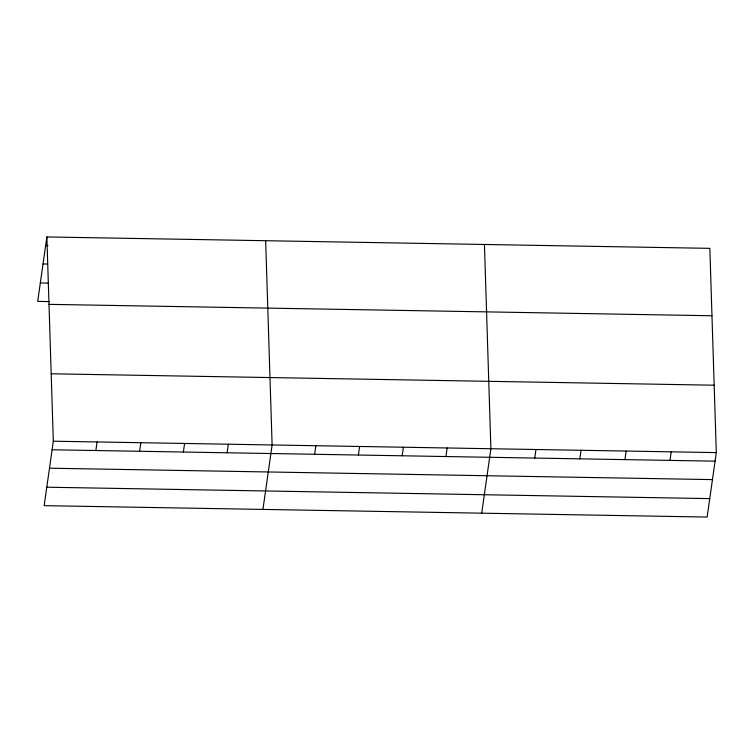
<?xml version="1.0" encoding="UTF-8"?>
<svg xmlns="http://www.w3.org/2000/svg" width="754" height="754" viewBox="0 0 754 754"><rect width="100%" height="100%" fill="white"/><g stroke="black" fill="none" stroke-linecap="round" stroke-linejoin="round"><path stroke-width="1.13" d="M46.871 236.945L53.327 441.203L44.156 505.651L707.129 517.056L716.3 452.607L709.844 248.349L46.871 236.945L37.7 301.393L49.217 301.591M95.862 450.515L97.078 441.957M139.622 451.269L140.838 442.711M183.373 452.023L184.598 443.456M227.133 452.777L228.349 444.21M262.939 509.412L272.109 444.964L265.653 240.715M314.644 454.285L315.86 445.718M358.404 455.039L359.62 446.472M402.155 455.784L403.381 447.226M445.916 456.538L447.131 447.98M481.712 513.172L490.892 448.724L484.436 244.475M534.756 458.064L535.971 449.507M579.835 458.847L581.051 450.279M624.915 459.62L626.131 451.052M669.995 460.392L671.22 451.825M45.655 245.512L47.954 245.55M43.025 263.957L47.634 264.032M40.32 282.957L48.388 283.089M49.001 304.352L711.974 315.756M51.197 373.796L714.17 385.2M53.327 441.203L716.3 452.607M52.111 449.77L715.084 461.165M49.481 468.206L712.455 479.61M46.776 487.207L709.75 498.611"/></g></svg>
